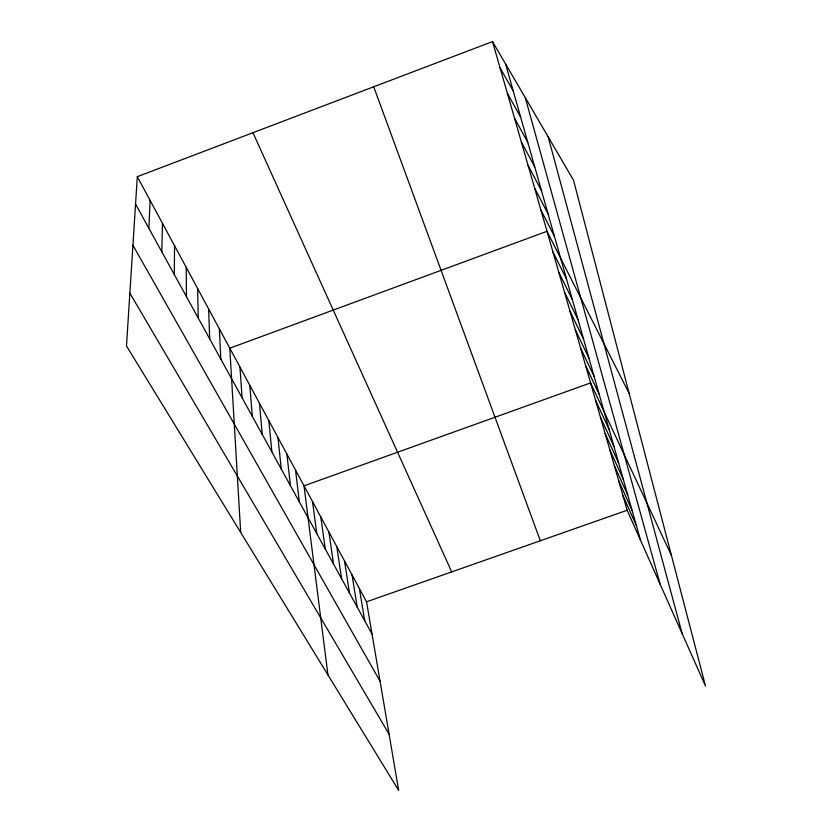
<?xml version="1.0" encoding="UTF-8"?>
<svg xmlns="http://www.w3.org/2000/svg" width="832" height="832" viewBox="0 0 832 832"><rect width="100%" height="100%" fill="white"/><g stroke="black" fill="none" stroke-linecap="round" stroke-linejoin="round"><path stroke-width="1.25" d="M174.325 274.57L174.543 245.731M161.803 251.805L162.5 223.402M148.886 228.322L150.093 200.387M137.311 176.675L126.485 345.966L398.663 790.4L366.548 601.806L137.311 176.675L492.513 41.6L573.518 180.201L705.515 686.057L627.172 510.255L492.513 41.6M366.548 601.806L627.172 510.255M129.865 293.155L389.106 734.23M500.063 67.881L513.219 90.938M132.922 245.284L380.078 681.283M507.385 93.361L520.634 117.094M135.554 204.079L372.05 634.078M514.488 118.082L527.81 142.418M521.383 142.064L534.768 166.972M528.07 165.35L541.518 190.778M534.57 187.97L548.059 213.876M540.883 209.945L554.414 236.298M629.158 393.442L547.019 231.306L229.798 348.202L240.687 532.428M552.989 252.086L566.571 279.23M558.802 272.303L572.395 299.78M564.45 291.97L578.063 319.769M569.951 311.116L583.575 339.206M575.307 329.774L588.931 358.124M580.528 347.942L594.152 376.532M585.624 365.654L599.227 394.462M671.424 555.422L590.585 382.918L304.013 485.836L327.954 674.929M595.566 400.254L609.138 429.447M600.423 417.154L613.974 446.514M605.155 433.638L618.686 463.143M609.773 449.717L623.282 479.357M614.276 465.4L627.765 495.154M252.949 132.694L451.714 571.896M618.675 480.709L632.122 510.567M622.97 495.654L636.386 525.595M373.714 86.778L540.322 540.758M505.575 63.939L640.546 540.27M525.242 97.594L660.13 584.22M548.163 136.812L682.136 633.599M359.372 588.505L364.718 620.755M352.03 574.87L357.219 607.11M344.5 560.924L349.523 593.133M336.794 546.634L341.64 578.802M328.9 531.991L333.559 564.106M320.809 516.984L325.281 549.037M312.52 501.602L316.774 533.582M295.547 470.132L299.354 501.914M286.874 454.043L290.441 485.69M277.971 437.528L281.278 469.05M268.84 420.597L271.877 451.953M259.459 403.208L262.226 434.398M249.839 385.362L252.294 416.343M239.959 367.037L242.091 397.8M219.367 328.848L220.813 359.091M208.634 308.953L209.695 338.884M197.6 288.475L198.255 318.084M186.233 267.415L186.472 296.66"/></g></svg>
